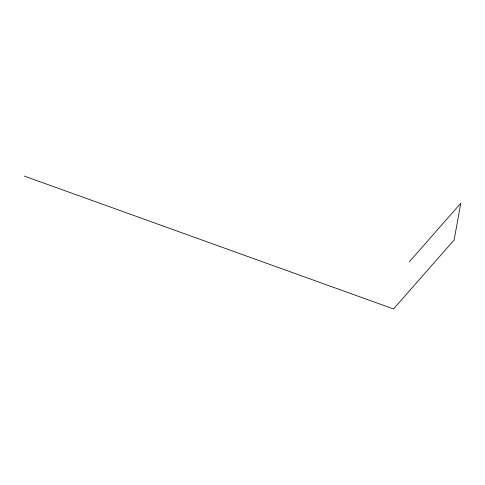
<?xml version="1.0" encoding="UTF-8"?>
<svg xmlns="http://www.w3.org/2000/svg" width="485" height="485" viewBox="0 0 485 485"><rect width="100%" height="100%" fill="white"/><g stroke="black" fill="none" stroke-linecap="round" stroke-linejoin="round"><path stroke-width="0.73" d="M409.31 261.833L460.75 203.282L454.142 239.972L393.523 308.945L24.25 176.055"/></g></svg>
